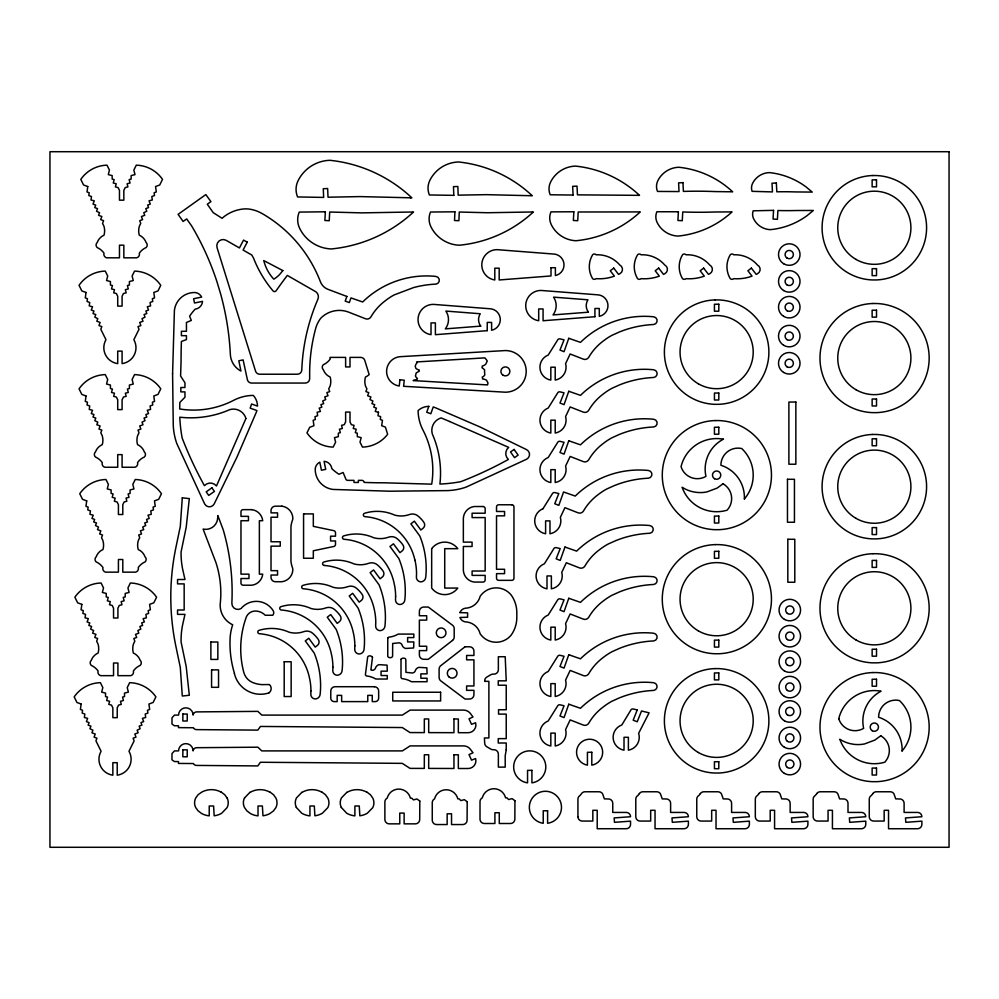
<?xml version="1.0" encoding="UTF-8"?>
<svg xmlns="http://www.w3.org/2000/svg" width="999" height="999" viewBox="0 0 999 999"><rect width="100%" height="100%" fill="white"/><g stroke="black" fill="none" stroke-linecap="round" stroke-linejoin="round"><path stroke-width="1.5" d="M244.53 797.939L249.937 792.332M301.86 792.332L296.453 797.939A10.702 10.702 0 0 0 296.328 807.454M346.815 792.332L341.408 797.939A10.702 10.702 0 0 0 341.283 807.454M542.969 508.741L552.447 493.618A2.173 2.173 0 0 1 554.845 492.582L558.816 493.543L554.745 503.746L558.816 505.369L563.561 491.983L575.237 496.066A91.334 91.334 0 0 1 648.438 470.479A3.884 3.884 0 0 1 648.438 478.209L646.977 478.271A104.308 104.308 0 0 0 614.373 485.576L606.718 489.011A61.426 61.426 0 0 0 599.85 493.356L597.115 495.417A54.083 54.083 0 0 0 583.541 510.901A4.471 4.471 0 0 1 578.046 512.812L564.934 507.667L560.364 517.332A13.062 13.062 0 0 1 549.974 533.766L549.974 520.891L545.604 520.891L545.604 533.766A13.062 13.062 0 0 1 542.969 508.741M366.87 792.057L370.442 794.754L372.839 798.139A10.702 10.702 0 0 1 372.764 807.642L367.345 813.236A19.456 19.456 0 0 1 359.84 815.771L359.265 805.993L354.895 805.993L354.895 815.858A19.493 19.493 0 0 1 346.616 813.161L341.308 807.429M321.915 792.057L325.487 794.754L327.884 798.139A10.702 10.702 0 0 1 327.809 807.642L322.39 813.236A19.456 19.456 0 0 1 314.885 815.771L314.31 805.993L309.94 805.993L309.94 815.858A19.493 19.493 0 0 1 301.661 813.161L296.353 807.429M269.992 792.057L273.551 794.754L275.961 798.139A10.702 10.702 0 0 1 275.886 807.642L273.414 810.963L269.792 813.623A19.68 19.68 0 0 1 262.962 815.771L262.387 805.993L258.017 805.993L258.017 815.858A19.73 19.73 0 0 1 250.399 813.536L246.84 810.813L244.43 807.429A10.702 10.702 0 0 1 244.505 797.926M221.204 792.057L224.763 794.754L227.173 798.139M577.934 816.707L577.934 799.212A4.358 4.358 0 0 1 580.094 795.454L581.568 793.556A4.358 4.358 0 0 1 585.077 791.77L598.888 791.77A4.358 4.358 0 0 1 602.647 793.918L604.37 798.875L608.928 798.988A4.346 4.346 0 0 1 612.762 803.308L612.762 812.437L626.273 812.437A4.271 4.271 0 0 1 630.544 816.732L614.148 817.931L614.472 822.327L630.544 821.153L630.544 824.375A4.346 4.346 0 0 1 626.186 828.72L597.202 828.733L597.202 810.301L592.832 810.301L592.832 821.066L582.292 821.066A4.346 4.346 0 0 1 577.934 816.707M268.781 692.944A26.823 26.823 0 0 1 234.353 673.376M301.91 792.419A20.092 20.092 0 0 1 321.853 792.182M723.413 439.198A36.576 36.576 0 0 0 681.056 466.683A17.045 17.045 0 0 0 705.943 476.373A33.704 33.704 0 0 1 723.388 439.198M324.188 565.422A1.723 1.723 0 0 1 322.739 563.011L322.952 562.662A1.723 1.723 0 0 1 323.963 562.012A42.482 42.482 0 0 1 354.008 563.936A24.7 24.7 0 0 0 368.756 563.299A8.704 8.704 0 0 1 377.447 564.947A42.695 42.695 0 0 1 381.643 569.168L383.067 571.103A4.346 4.346 0 0 1 382.217 577.122L380.07 578.783L373.576 569.954L370.117 572.627L379.046 584.777A86.426 86.426 0 0 1 385.239 622.802L384.99 625.761A5.045 5.045 0 0 1 379.957 630.644A4.558 4.558 0 0 1 375.649 625.761L375.774 622.502A58.329 58.329 0 0 0 374.163 608.928A55.444 55.444 0 0 0 324.188 565.446M221.154 792.145A20.192 20.192 0 0 0 201.873 792.045L198.202 794.605L195.742 797.939A10.702 10.702 0 0 0 195.617 807.442L198.052 810.813L201.611 813.511A19.73 19.73 0 0 0 209.228 815.833L209.228 805.993L213.599 805.993L214.173 815.783A19.456 19.456 0 0 0 221.691 813.261L227.073 807.629A10.702 10.702 0 0 0 227.198 798.126M268.806 693.019A5.395 5.395 0 0 0 269.443 684.565L265.484 684.565A27.972 27.972 0 0 1 252.198 682.317A15.16 15.16 0 0 1 243.744 672.19A92.445 92.445 0 0 1 246.578 616.358A9.928 9.928 0 0 1 256.593 611.088A14.173 14.173 0 0 1 265.235 615.247L272.777 615.247A3.896 3.896 0 0 0 273.127 610.614A19.855 19.855 0 0 0 241.059 608.541A6.019 6.019 0 0 1 231.855 603.146A222.727 222.727 0 0 0 223.189 529.707L217.832 515.584L217.695 517.395A11.926 11.926 0 0 1 203.097 529.058L215.871 562.375A98.327 98.327 0 0 1 220.18 604.27A21.641 21.641 0 0 0 232.68 624.787A49.875 49.875 0 0 0 230.095 638.511A103.734 103.734 0 0 0 234.453 673.351M346.865 792.419A20.092 20.092 0 0 1 366.808 792.182M414.91 560.152A55.444 55.444 0 0 0 364.96 516.658A1.723 1.723 0 0 1 363.511 514.223L363.723 513.873A1.723 1.723 0 0 1 364.747 513.224A42.482 42.482 0 0 1 394.792 515.147A24.7 24.7 0 0 0 409.528 514.51A8.704 8.704 0 0 1 418.219 516.158A42.695 42.695 0 0 1 422.415 520.379L423.838 522.315A4.346 4.346 0 0 1 422.989 528.334L420.841 529.994L414.348 521.166L410.889 523.838L419.817 535.988A86.426 86.426 0 0 1 426.024 574.013L425.761 576.972A5.045 5.045 0 0 1 420.729 581.855A4.558 4.558 0 0 1 416.421 576.972L416.546 573.713A58.329 58.329 0 0 0 414.935 560.139M249.987 792.419A20.092 20.092 0 0 1 269.93 792.182M210.876 642.02L210.876 659.427L217.844 659.427L217.844 642.02L210.876 642.02M211.576 669.892L211.576 687.312L218.544 687.312L218.544 669.892L211.576 669.892M284.191 661.75L284.191 696.54L291.146 696.54L291.146 661.75L284.191 661.75M303.571 513.898L303.571 558.254L313.324 558.254L313.324 550.774L333.766 546.49A2.173 2.173 0 0 0 335.502 544.355L335.502 540.946L330.569 540.946L330.569 536.188L335.502 536.188L335.502 532.779A2.173 2.173 0 0 0 333.766 530.656L313.324 526.361L313.324 513.898L303.571 513.898M431.668 548.676L431.668 588.074A16.296 16.296 0 0 0 457.792 588.074L444.73 588.074L444.73 548.676L457.792 548.676A16.296 16.296 0 0 0 431.668 548.676M453.971 754.794L453.958 768.481L428.683 768.418L428.708 754.769L424.338 754.757L424.313 768.406L410.015 768.381L402.285 763.361L260.427 762.262L257.817 765.921L196.491 765.421A3.496 3.496 0 0 1 193.419 763.536L178.471 763.436L178.484 761.588L174.388 761.55L171.965 759.827L172.015 753.558L174.475 750.898L178.571 750.898A7.28 7.28 0 0 1 185.851 743.631A7.28 7.28 0 0 1 193.132 750.898A3.559 3.559 0 0 1 196.641 747.702L257.879 747.19L261.775 750.898L402.372 750.898L410.102 745.903L463.524 745.903A8.641 8.641 0 0 1 470.429 749.337L473.014 752.784L469.018 754.595L471.54 760.152L475.599 758.541A7.78 7.78 0 0 1 467.619 768.518L458.329 768.493L458.341 754.794L453.971 754.794M453.971 718.98L453.958 732.679L428.683 732.617L428.708 718.968L424.338 718.955L424.313 732.604L410.015 732.567L402.285 727.547L260.427 726.448L257.817 730.119L196.491 729.62A3.496 3.496 0 0 1 193.419 727.734L178.471 727.634L178.484 725.786L174.388 725.749L171.965 724.013L172.015 717.757L174.475 715.097L178.571 715.097A7.28 7.28 0 0 1 185.851 707.829A7.28 7.28 0 0 1 193.132 715.097A3.559 3.559 0 0 1 196.641 711.9L257.879 711.375L261.775 715.097L402.372 715.097L410.102 710.102L463.524 710.102A8.641 8.641 0 0 1 470.429 713.536L473.014 716.982L469.018 718.793L471.54 724.35L475.599 722.739A7.78 7.78 0 0 1 467.619 732.717L458.329 732.692L458.341 718.993L453.971 718.98M551.011 267.707L551.011 275.949L499.175 279.97L499.175 268.182L494.805 268.182L494.805 279.97A15.235 15.235 0 0 1 481.83 263.773A15.235 15.235 0 0 1 497.027 249.65L553.196 254.008A10.889 10.889 0 0 1 555.382 275.549L555.382 267.707L551.011 267.707M718.805 672.926L718.805 679.894L714.435 679.894L714.435 672.926L718.805 672.926M718.805 551.311L718.805 558.279L714.435 558.279L714.435 551.311L718.805 551.311M718.805 304.233L718.805 311.201L714.435 311.201L714.435 304.233L718.805 304.233M787.474 479.283L787.474 522.252L794.442 522.252L794.442 479.283L787.474 479.283M787.824 539.273L787.824 582.242L794.792 582.242L794.792 539.273L787.824 539.273M876.51 560.414L876.51 567.382L872.139 567.382L872.139 560.414L876.51 560.414M876.51 438.786L876.51 445.754L872.139 445.754L872.139 438.786L876.51 438.786M876.51 310.202L876.51 317.158L872.139 317.158L872.139 310.202L876.51 310.202M876.51 179.857L876.51 186.825L872.139 186.825L872.139 179.857L876.51 179.857M172.59 373.726L173.214 421.965A62.525 62.525 0 0 0 176.761 443.456L204.645 503.933A5.37 5.37 0 0 0 214.186 503.933L237.038 456.968L256.331 412.2L256.905 410.539L250.137 408.129L251.598 404.008L257.505 406.106A15.947 15.947 0 0 0 253.284 395.404A43.344 43.344 0 0 0 233.741 400.274A87.113 87.113 0 0 1 179.695 408.978L179.832 402.435L184.952 397.252L184.952 391.883L180.844 391.883L180.844 387.512L184.952 387.512L184.952 382.742L180.594 376.024L181.056 361.376A535.789 535.789 0 0 1 181.418 341.471L186.451 339.585L186.451 335.664L181.393 335.664L181.393 331.293L186.451 331.293L186.451 322.44L191.333 320.417L189.598 316.221A50.662 50.662 0 0 1 195.142 309.166A8.367 8.367 0 0 0 202.535 301.373L194.493 303.009L193.619 298.726L201.661 297.09A8.367 8.367 0 0 0 195.155 292.532A20.217 20.217 0 0 0 174.413 310.289L172.59 373.726M182.892 714.023L182.829 720.991L187.2 721.028L187.263 714.06L182.892 714.023M182.892 749.824L182.829 756.792L187.2 756.83L187.263 749.862L182.892 749.824M310.951 690.809L310.839 694.068A4.558 4.558 0 0 0 315.135 698.95A5.045 5.045 0 0 0 320.167 694.068L320.429 691.108A86.426 86.426 0 0 0 314.223 653.084L305.294 640.933L308.753 638.261L315.247 647.09L317.395 645.429A4.346 4.346 0 0 0 318.244 639.41L316.82 637.462A42.695 42.695 0 0 0 312.637 633.254A8.704 8.704 0 0 0 303.933 631.605A24.7 24.7 0 0 1 289.198 632.242A42.482 42.482 0 0 0 259.153 630.319A1.723 1.723 0 0 0 258.129 630.968L257.942 631.293A1.723 1.723 0 0 0 259.378 633.728A55.444 55.444 0 0 1 309.315 677.235A58.329 58.329 0 0 1 310.951 690.809M332.904 667.107L332.792 670.379A4.558 4.558 0 0 0 337.088 675.249A5.045 5.045 0 0 0 342.12 670.379L342.382 667.407A86.426 86.426 0 0 0 336.176 629.382L327.247 617.232L330.706 614.56L337.2 623.388L339.348 621.728A4.346 4.346 0 0 0 340.197 615.709L338.773 613.773A42.695 42.695 0 0 0 334.59 609.552A8.704 8.704 0 0 0 325.886 607.904A24.7 24.7 0 0 1 311.151 608.553A42.482 42.482 0 0 0 281.106 606.63A1.723 1.723 0 0 0 280.082 607.267L279.882 607.617A1.723 1.723 0 0 0 281.331 610.027A55.444 55.444 0 0 1 331.281 653.546A58.329 58.329 0 0 1 332.904 667.107M354.857 645.854L354.745 649.113A4.558 4.558 0 0 0 359.041 653.995A5.045 5.045 0 0 0 364.086 649.113L364.335 646.153A86.426 86.426 0 0 0 358.142 608.129L349.213 595.978L352.672 593.306L359.153 602.135L361.301 600.474A4.346 4.346 0 0 0 362.15 594.455L360.726 592.507A42.695 42.695 0 0 0 356.543 588.299A8.704 8.704 0 0 0 347.839 586.65A24.7 24.7 0 0 1 333.104 587.287A42.482 42.482 0 0 0 303.059 585.364A1.723 1.723 0 0 0 302.035 586.013L301.848 586.338A1.723 1.723 0 0 0 303.284 588.773A55.444 55.444 0 0 1 353.234 632.28A58.329 58.329 0 0 1 354.857 645.854M395.629 596.366L395.517 599.625A4.558 4.558 0 0 0 399.812 604.507A5.045 5.045 0 0 0 404.857 599.625L405.107 596.665A86.426 86.426 0 0 0 398.913 558.641L389.985 546.49L393.444 543.818L399.925 552.647L402.085 550.986A4.346 4.346 0 0 0 402.922 544.967L401.498 543.031A42.695 42.695 0 0 0 397.315 538.811A8.704 8.704 0 0 0 388.623 537.162A24.7 24.7 0 0 1 373.876 537.799A42.482 42.482 0 0 0 343.831 535.876A1.723 1.723 0 0 0 342.819 536.525L342.62 536.85A1.723 1.723 0 0 0 344.056 539.285A55.444 55.444 0 0 1 394.006 582.804A58.329 58.329 0 0 1 395.629 596.366M419.805 801.073L419.705 819.492A4.346 4.346 0 0 1 415.347 823.85L404.133 823.85L404.133 813.086L399.762 813.086L399.762 823.85L389.223 823.85A4.346 4.346 0 0 1 384.877 819.492L384.877 801.997A4.358 4.358 0 0 1 387.025 798.238L387.175 798.151A11.988 11.988 0 0 1 410.427 798.151L411.725 798.151L413.499 799.912L416.933 798.963L419.805 801.073M467.207 801.76L467.095 820.191A4.346 4.346 0 0 1 462.749 824.55L451.536 824.55L451.536 813.785L447.152 813.785L447.152 824.55L436.625 824.55A4.346 4.346 0 0 1 432.267 820.191L432.267 802.697A4.358 4.358 0 0 1 434.428 798.938L434.565 798.85A11.988 11.988 0 0 1 457.829 798.85L459.115 798.85L460.889 800.611L464.323 799.662L467.207 801.76M514.947 800.723L514.847 819.143A4.346 4.346 0 0 1 510.489 823.501L499.275 823.501L499.275 812.736L494.905 812.736L494.905 823.501L484.365 823.501A4.346 4.346 0 0 1 480.007 819.143L480.007 801.648A4.358 4.358 0 0 1 482.167 797.889L482.317 797.801A11.988 11.988 0 0 1 505.569 797.801L506.868 797.801L508.628 799.562L512.062 798.613L514.947 800.723M372.49 657.392L370.891 669.867A2.935 2.935 0 0 0 373.626 670.017A3.534 3.534 0 0 0 375.711 667.482A5.145 5.145 0 0 1 379.096 664.66L387.088 665.147L387.275 671.166L381.069 671.166L381.069 675.536L387.275 675.536L387.275 679.02L375.849 679.02A23.127 23.127 0 0 0 366.371 675.948L365.384 674.862L367.669 656.992C368.269 655.169 372.003 655.669 372.49 657.392M454.92 211.813L454.52 220.517L458.891 220.717L459.278 212.038L487.475 212.737L533.379 211.963A126.448 126.448 0 0 1 527.647 216.958A103.421 103.421 0 0 1 522.227 221.179A126.836 126.836 0 0 1 459.353 245.217A33.142 33.142 0 0 1 430.881 226.698A17.595 17.595 0 0 1 430.507 212.025L454.92 211.813M325.337 211.788L324.887 220.492L329.245 220.717L329.695 212.025L361.675 212.874L413.536 211.988A140.871 140.871 0 0 1 407.155 217.57A114.897 114.897 0 0 1 401.123 222.253A140.871 140.871 0 0 1 331.293 248.951A36.813 36.813 0 0 1 299.675 228.384A19.543 19.543 0 0 1 299.25 212.088L325.337 211.788M573.838 211.776L573.364 220.467L577.722 220.717L578.196 211.988L640.272 211.925L639.185 212.912A110.29 110.29 0 0 1 635.414 216.159A89.922 89.922 0 0 1 630.694 219.83A110.29 110.29 0 0 1 576.023 240.734A28.809 28.809 0 0 1 551.273 224.638A15.297 15.297 0 0 1 550.948 211.875L573.838 211.776M678.396 211.776L677.909 220.467L682.267 220.717L682.754 211.963A444.518 444.518 0 0 0 714.585 212L732.042 211.9L731.243 212.625A92.957 92.957 0 0 1 728.059 215.359L724.088 218.444A92.957 92.957 0 0 1 678.009 236.076A24.288 24.288 0 0 1 657.142 222.502A12.9 12.9 0 0 1 656.867 211.738L678.396 211.776M773.551 210.364L773.039 219.056L777.409 219.318L777.921 210.514A355.332 355.332 0 0 0 796.752 210.514L813.361 210.464L807.155 215.584A74.301 74.301 0 0 1 770.329 229.658A19.418 19.418 0 0 1 753.646 218.818A10.302 10.302 0 0 1 753.196 210.814L773.551 210.364M182.293 497.839L180.295 526.473L175.874 547.627A242.233 242.233 0 0 0 175.874 646.253L180.295 667.394L182.293 696.028L189.323 695.267L186.201 666.57L181.081 641.945A77.697 77.697 0 0 1 183.279 621.89L184.965 614.373L177.547 614.373L177.547 610.002L184.166 610.002L184.166 583.878L177.547 583.878L177.547 579.507L184.965 579.507L183.279 571.977A77.697 77.697 0 0 1 181.081 551.923L186.201 527.31L189.323 498.601L182.293 497.839M387.762 638.049L387.749 656.268C388.099 658.191 392.245 658.191 392.595 656.268L392.682 643.481L399.051 642.819A3.534 3.534 0 0 1 402.26 645.629A5.145 5.145 0 0 0 405.644 648.451L413.636 647.964L413.823 641.945L407.617 641.945L407.617 637.574L413.823 637.574L413.823 634.09L398.201 634.09A23.127 23.127 0 0 1 388.736 637.162L387.762 638.049M417.02 362.537L416.945 362.849A7.555 7.555 0 0 0 415.247 366.283L415.821 368.281A7.118 7.118 0 0 0 419.143 369.98L419.168 371.378A9.241 9.241 0 0 0 416.046 373.176A14.785 14.785 0 0 1 415.422 375.986A5.982 5.982 0 0 0 417.382 378.409L417.02 379.62A11.089 11.089 0 0 0 413.136 380.594L487.512 384.915A5.532 5.532 0 0 0 487.887 382.667A20.829 20.829 0 0 1 486.525 380.194A9.416 9.416 0 0 0 482.642 378.983L482.255 377.073A4.895 4.895 0 0 0 484.84 374.787A20.829 20.829 0 0 1 484.615 369.867A13.287 13.287 0 0 0 482.03 367.782L482.28 366.071A8.691 8.691 0 0 0 485.889 364.048A20.829 20.829 0 0 1 487.262 361.126A13.874 13.874 0 0 0 484.815 357.879L416.571 361.938L417.02 362.537M401.011 659.328L400.986 677.559L401.973 678.646A23.127 23.127 0 0 1 411.451 681.718L427.06 681.718L427.06 678.234L420.854 678.234L420.854 673.863L427.06 673.863L426.885 667.844L418.881 667.369A5.145 5.145 0 0 0 415.497 670.179A3.534 3.534 0 0 1 412.287 672.989L405.919 672.327L405.831 659.552C405.469 657.667 401.71 657.692 401.011 659.328M399.912 379.757L399.238 386.014A14.785 14.785 0 0 1 386.638 370.317A14.785 14.785 0 0 1 401.373 356.606L505.382 350.562A20.829 20.829 0 0 1 526.211 371.391A20.829 20.829 0 0 1 505.382 392.207L403.596 386.301L404.258 380.232L399.912 379.757M87.762 186.538L87.013 191.958L89.186 192.757L88.799 195.554L91.471 196.541L90.996 199.987L94.256 200.811L93.032 204.108L95.692 205.095L94.755 207.592L97.527 208.629L96.553 211.226L99.538 212.712L98.576 215.309L101.848 216.521L100.699 219.618L103.571 220.679L102.56 223.376L103.908 226.099A15.847 15.847 0 0 1 104.008 235.202A12.612 12.612 0 0 0 97.228 242.47A3.434 3.434 0 0 0 97.228 247.577A16.321 16.321 0 0 1 104.008 253.172A3.684 3.684 0 0 0 106.631 257.817L119.468 257.817L119.468 245.18L123.839 245.18L123.839 257.817L136.676 257.817A3.684 3.684 0 0 0 139.298 253.172A16.321 16.321 0 0 1 146.079 247.577A3.434 3.434 0 0 0 146.079 242.47A12.612 12.612 0 0 0 139.298 235.202A15.847 15.847 0 0 1 139.398 226.099L140.734 223.376L139.735 220.679L142.595 219.618L141.446 216.521L144.73 215.309L143.769 212.712L146.753 211.226L145.779 208.629L148.551 207.592L147.615 205.095L150.275 204.108L149.051 200.811L152.31 199.987L151.836 196.541L154.508 195.554L154.121 192.757L156.294 191.958L155.544 186.538L159.74 184.977L162.512 179.383A32.767 32.767 0 0 0 136.289 165.172L133.854 170.092L135.002 174.613L131.131 175.599L131.131 179.083L129.158 179.583L130.032 183.017L127.098 183.766L127.897 186.913L125.2 187.587L123.839 190.347L123.839 200.175L119.468 200.175L119.468 190.347L118.107 187.587L115.409 186.913L116.209 183.766L113.274 183.017L114.148 179.583L112.163 179.083L112.163 175.599L108.304 174.613L109.44 170.092L107.005 165.172A32.767 32.767 0 0 0 80.794 179.383L83.566 184.977L87.762 186.538M86.014 292.47L85.277 297.889L87.437 298.689L87.05 301.486L89.723 302.485L89.248 305.931L92.507 306.755L91.284 310.04L93.943 311.026L93.019 313.536L95.779 314.56L94.818 317.17L97.79 318.644L96.828 321.241L100.112 322.465L98.963 325.549L101.823 326.623L100.824 329.308L105.956 339.697A16.071 16.071 0 0 0 117.72 363.624L117.72 351.124L122.09 351.124L122.09 363.624A16.071 16.071 0 0 0 133.854 339.697L138.998 329.308L137.999 326.623L140.859 325.549L139.71 322.465L142.994 321.241L142.02 318.644L145.005 317.17L144.043 314.56L146.803 313.536L145.879 311.026L148.526 310.04L147.315 306.755L150.574 305.931L150.1 302.485L152.76 301.486L152.385 298.689L154.545 297.889L153.796 292.47L158.004 290.909L160.764 285.314A32.767 32.767 0 0 0 134.553 271.104L132.118 276.024L133.267 280.544L129.395 281.531L129.395 285.027L127.422 285.527L128.284 288.948L125.35 289.698L126.149 292.844L123.451 293.531L122.09 296.278L122.09 306.106L117.72 306.106L117.72 296.278L116.359 293.531L113.674 292.844L114.46 289.698L111.526 288.948L112.4 285.527L110.427 285.027L110.427 281.531L106.556 280.544L107.705 276.024L105.27 271.104A32.767 32.767 0 0 0 79.046 285.314L81.818 290.909L86.014 292.47M86.014 395.979L85.277 401.398L87.437 402.197L87.05 404.995L89.723 405.981L89.248 409.428L92.507 410.264L91.284 413.549L93.943 414.535L93.019 417.045L95.779 418.069L94.818 420.666L97.79 422.152L96.828 424.75L100.112 425.961L98.963 429.058L101.823 430.119L100.824 432.817L102.173 435.539A15.847 15.847 0 0 1 102.273 444.642A12.612 12.612 0 0 0 95.479 451.91A3.434 3.434 0 0 0 95.479 457.03A16.321 16.321 0 0 1 102.273 462.624A3.684 3.684 0 0 0 104.883 467.257L117.72 467.257L117.72 454.62L122.09 454.62L122.09 467.257L134.927 467.257A3.684 3.684 0 0 0 137.55 462.624A16.321 16.321 0 0 1 144.331 457.03A3.434 3.434 0 0 0 144.331 451.91A12.612 12.612 0 0 0 137.55 444.642A15.847 15.847 0 0 1 137.65 435.539L138.998 432.817L137.999 430.119L140.859 429.058L139.71 425.961L142.994 424.75L142.02 422.152L145.005 420.666L144.043 418.069L146.803 417.045L145.879 414.535L148.526 413.549L147.315 410.264L150.574 409.428L150.1 405.981L152.76 404.995L152.385 402.197L154.545 401.398L153.796 395.979L158.004 394.418L160.764 388.823A32.767 32.767 0 0 0 134.553 374.613L132.118 379.533L133.267 384.053L129.395 385.04L129.395 388.524L127.422 389.023L128.284 392.457L125.35 393.206L126.149 396.353L123.451 397.04L122.09 399.787L122.09 409.615L117.72 409.615L117.72 399.787L116.359 397.04L113.674 396.353L114.46 393.206L111.526 392.457L112.4 389.023L110.427 388.524L110.427 385.04L106.556 384.053L107.705 379.533L105.27 374.613A32.767 32.767 0 0 0 79.046 388.823L81.818 394.418L86.014 395.979M86.713 500.874L85.964 506.293L88.137 507.092L87.75 509.89L90.422 510.876L89.947 514.323L93.207 515.159L91.983 518.444L94.643 519.43L93.706 521.94L96.478 522.964L95.504 525.561L98.489 527.047L97.527 529.645L100.812 530.856L99.663 533.953L102.522 535.014L101.523 537.712L102.86 540.434A15.847 15.847 0 0 1 102.959 549.537A12.612 12.612 0 0 0 96.179 556.805A3.434 3.434 0 0 0 96.179 561.925A16.321 16.321 0 0 1 102.959 567.519A3.684 3.684 0 0 0 105.582 572.152L118.419 572.152L118.419 559.515L122.79 559.515L122.79 572.152L135.627 572.152A3.684 3.684 0 0 0 138.249 567.519A16.321 16.321 0 0 1 145.03 561.925A3.434 3.434 0 0 0 145.03 556.805A12.612 12.612 0 0 0 138.249 549.537A15.847 15.847 0 0 1 138.349 540.434L139.698 537.712L138.699 535.014L141.558 533.953L140.409 530.856L143.694 529.645L142.72 527.047L145.704 525.561L144.73 522.964L147.502 521.94L146.566 519.43L149.226 518.444L148.002 515.159L151.261 514.323L150.787 510.876L153.459 509.89L153.084 507.092L155.245 506.293L154.495 500.874L158.691 499.313L161.463 493.718A32.767 32.767 0 0 0 135.252 479.508L132.817 484.428L133.953 488.948L130.095 489.935L130.095 493.419L128.109 493.918L128.983 497.352L126.049 498.101L126.848 501.248L124.151 501.935L122.79 504.682L122.79 514.51L118.419 514.51L118.419 504.682L117.058 501.935L114.361 501.248L115.16 498.101L112.225 497.352L113.099 493.918L111.126 493.419L111.126 489.935L107.255 488.948L108.404 484.428L105.969 479.508A32.767 32.767 0 0 0 79.745 493.718L82.517 499.313L86.713 500.874M81.831 604.37L81.094 609.79L83.254 610.589L82.867 613.386L85.539 614.385L85.065 617.832L88.324 618.656L87.1 621.94L89.76 622.926L88.836 625.436L91.596 626.46L90.634 629.07L93.606 630.544L92.645 633.141L95.929 634.365L94.78 637.449L97.64 638.523L96.641 641.221L97.989 643.93A15.847 15.847 0 0 1 98.089 653.046A12.612 12.612 0 0 0 91.309 660.302A3.434 3.434 0 0 0 91.309 665.421A16.321 16.321 0 0 1 98.089 671.016A3.684 3.684 0 0 0 100.699 675.661L113.536 675.661L113.536 663.024L117.919 663.024L117.919 675.661L130.757 675.661A3.684 3.684 0 0 0 133.367 671.016A16.321 16.321 0 0 1 140.147 665.421A3.434 3.434 0 0 0 140.147 660.302A12.612 12.612 0 0 0 133.367 653.046A15.847 15.847 0 0 1 133.466 643.93L134.815 641.221L133.816 638.523L136.676 637.449L135.527 634.365L138.811 633.141L137.837 630.544L140.822 629.07L139.86 626.46L142.62 625.436L141.696 622.926L144.356 621.94L143.132 618.656L146.391 617.832L145.916 614.385L148.589 613.386L148.202 610.589L150.362 609.79L149.625 604.37L153.821 602.809L156.581 597.215A32.767 32.767 0 0 0 130.37 583.004L127.934 587.936L129.083 592.444L125.212 593.431L125.212 596.927L123.239 597.427L124.101 600.849L121.166 601.598L121.965 604.745L119.281 605.431L117.919 608.179L117.919 618.006L113.536 618.006L113.536 608.179L112.175 605.431L109.49 604.745L110.29 601.598L107.343 600.849L108.217 597.427L106.244 596.927L106.244 593.431L102.373 592.444L103.521 587.936L101.086 583.004A32.767 32.767 0 0 0 74.875 597.215L77.635 602.809L81.831 604.37M81.144 704.033L80.395 709.452L82.555 710.252L82.18 713.049L84.84 714.048L84.366 717.494L87.625 718.318L86.413 721.603L89.061 722.589L88.137 725.099L90.897 726.123L89.935 728.733L92.919 730.207L91.945 732.804L95.23 734.028L94.081 737.125L96.94 738.186L95.941 740.883L101.086 751.26A16.071 16.071 0 0 0 112.85 775.187L112.85 762.687L117.22 762.687L117.22 775.187A16.071 16.071 0 0 0 128.983 751.26L134.116 740.883L133.117 738.186L135.976 737.125L134.828 734.028L138.112 732.804L137.15 730.207L140.122 728.733L139.161 726.123L141.92 725.099L140.996 722.589L143.656 721.603L142.432 718.318L145.692 717.494L145.217 714.048L147.889 713.049L147.502 710.252L149.663 709.452L148.926 704.033L153.122 702.472L155.894 696.877A32.767 32.767 0 0 0 129.67 682.667L127.235 687.599L128.384 692.12L124.513 693.094L124.513 696.59L122.54 697.09L123.414 700.524L120.479 701.261L121.279 704.407L118.581 705.094L117.22 707.841L117.22 717.669L112.85 717.669L112.85 707.841L111.488 705.094L108.791 704.407L109.59 701.261L106.656 700.524L107.517 697.09L105.544 696.59L105.544 693.094L101.673 692.12L102.822 687.599L100.387 682.667A32.767 32.767 0 0 0 74.176 696.877L76.948 702.472L81.144 704.033M378.471 412.262L377.997 415.709L380.669 416.708L380.282 419.505L382.455 420.304L381.705 425.724L385.402 427.097L387.637 434.303A32.767 32.767 0 0 1 362.462 447.09L360.015 442.157L361.163 437.637L357.292 436.663L357.292 433.166L355.319 432.667L356.193 429.233L353.259 428.496L354.058 425.349L351.361 424.662L350 421.915L350 412.075L345.629 412.075L345.629 421.915L344.268 424.662L341.571 425.349L342.37 428.496L339.435 429.233L340.309 432.667L338.336 433.166L338.336 436.663L334.465 437.637L335.614 442.157L333.179 447.09A32.767 32.767 0 0 1 306.955 432.879L309.727 427.285L313.923 425.724L313.174 420.304L315.347 419.505L314.96 416.708L317.632 415.709L317.158 412.262L320.417 411.438L319.193 408.154L321.853 407.155L320.916 404.657L323.688 403.633L322.714 401.024L325.699 399.55L324.737 396.953L328.009 395.729L326.86 392.632L329.732 391.571L328.721 388.873L330.07 386.151A15.847 15.847 0 0 0 330.169 377.048A12.612 12.612 0 0 1 323.389 369.792A3.434 3.434 0 0 1 323.389 364.672A16.321 16.321 0 0 0 330.169 359.078A3.684 3.684 0 0 1 330.07 357.392L345.629 357.392L345.629 366.933L350 366.933L350 357.392L360.639 357.392A4.358 4.358 0 0 1 364.797 360.464L369.155 374.563A12.612 12.612 0 0 1 365.459 377.048A15.847 15.847 0 0 0 365.559 386.151L366.908 388.873L365.896 391.571L368.768 392.632L367.62 395.729L370.891 396.953L369.93 399.55L372.914 401.024L371.94 403.633L374.712 404.657L373.776 407.155L376.436 408.154L375.212 411.438L378.471 412.262M506.231 749.712L505.207 755.806L505.207 767.12L498.364 767.12L498.364 754.145A4.433 4.433 0 0 0 493.918 749.712L493.019 749.712A4.446 4.446 0 0 1 490.759 749.088L486.863 746.777A4.446 4.446 0 0 1 484.69 743.194L484.415 737.949L488.886 737.949L488.886 681.343L484.69 681.343L484.69 680.656A4.446 4.446 0 0 1 486.863 677.06L490.759 674.762A4.446 4.446 0 0 1 493.019 674.138L493.918 674.138A4.433 4.433 0 0 0 498.364 669.692L498.364 656.73L505.207 656.73L506.231 680.831L498.239 680.831L498.239 685.214L506.231 685.214L506.231 709.74L498.551 709.74L498.551 714.11L506.231 714.11L506.231 738.636L498.239 738.636L498.239 743.006L506.231 743.006L506.231 749.712M459.94 612.599L467.607 612.862L467.607 617.232L459.94 617.482A6.906 6.906 0 0 0 465.384 621.878A15.747 15.747 0 0 1 480.144 633.778A19.381 19.381 0 0 0 511.001 635.314A30.145 30.145 0 0 0 516.82 617.232L516.82 612.862A30.145 30.145 0 0 0 511.001 594.78A19.381 19.381 0 0 0 480.144 596.316A15.747 15.747 0 0 1 465.384 608.204A6.906 6.906 0 0 0 459.94 612.599M346.865 296.453L345.204 301.111L349.325 302.572L350.986 297.914L362.662 301.985A91.334 91.334 0 0 1 435.851 276.411A3.884 3.884 0 0 1 435.851 284.141L434.403 284.191A104.308 104.308 0 0 0 413.723 287.525L394.13 294.93A61.426 61.426 0 0 0 387.262 299.275L384.528 301.336A54.083 54.083 0 0 0 370.966 316.833A4.471 4.471 0 0 1 365.459 318.743L349.687 312.55A25.999 25.999 0 0 0 320.579 318.419A30.569 30.569 0 0 0 315.996 327.322A172.315 172.315 0 0 0 309.653 374.425L309.665 378.596A4.446 4.446 0 0 1 305.232 383.054L251.636 383.054A4.371 4.371 0 0 1 247.415 379.832L243.119 359.902L238.836 360.776L240.934 371.066A19.868 19.868 0 0 1 230.357 354.47A278.621 278.621 0 0 0 220.592 293.806L217.045 282.018A278.621 278.621 0 0 0 191.708 226.036L186.688 218.931L183.117 221.453L178.097 214.36L205.819 194.58L210.926 201.623L207.293 204.221L213.237 212.675L222.065 218.294A37.462 37.462 0 0 1 244.98 208.878L247.952 208.941A35.027 35.027 0 0 1 261.8 213.386L263.174 214.161A133.966 133.966 0 0 1 320.429 281.805A13.062 13.062 0 0 0 328.009 289.348L346.865 296.453M428.821 406.356L426.723 412.262L430.844 413.723L433.241 406.955L434.902 407.517L479.67 426.81L526.635 449.662A5.37 5.37 0 0 1 526.635 459.215L466.171 487.087A62.525 62.525 0 0 1 444.68 490.634L389.548 491.208L332.992 489.435A20.217 20.217 0 0 1 315.234 468.706A8.379 8.379 0 0 1 319.792 462.187L321.441 470.229L325.724 469.355L324.076 461.313A8.379 8.379 0 0 1 331.868 468.706A50.662 50.662 0 0 0 338.936 474.263L343.119 472.515L346.029 479.532A2.298 2.298 0 0 0 347.789 480.357L353.996 480.357L353.996 482.455L358.366 482.455L358.366 480.357L361.888 480.357A2.173 2.173 0 0 1 363.923 481.768L364.185 482.43A535.789 535.789 0 0 0 384.091 482.804L431.693 484.153A87.113 87.113 0 0 0 422.989 430.107A43.344 43.344 0 0 1 418.106 410.577A15.947 15.947 0 0 1 428.821 406.356M568.781 338.299L564.035 351.685L559.977 350.062L564.048 339.86L560.077 338.898A2.173 2.173 0 0 0 557.679 339.935L548.201 355.057A13.062 13.062 0 0 0 550.824 380.095L550.836 367.207L555.207 367.207L555.207 380.082A13.062 13.062 0 0 0 565.584 363.648L570.167 353.983L583.266 359.128A4.471 4.471 0 0 0 588.773 357.217A54.083 54.083 0 0 1 602.335 341.733L605.069 339.672A61.426 61.426 0 0 1 611.937 335.327L619.592 331.893A104.308 104.308 0 0 1 652.21 324.588L653.658 324.525A3.884 3.884 0 0 0 653.658 316.795A91.334 91.334 0 0 0 580.469 342.382L568.781 338.299M568.781 391.271L564.035 404.657L559.977 403.034L564.048 392.832L560.077 391.87A2.173 2.173 0 0 0 557.679 392.894L548.201 408.029A13.062 13.062 0 0 0 550.824 433.054L550.836 420.167L555.207 420.167L555.207 433.054A13.062 13.062 0 0 0 565.584 416.62L570.167 406.955L583.266 412.1A4.471 4.471 0 0 0 588.773 410.189A54.083 54.083 0 0 1 602.335 394.705L605.069 392.632A61.426 61.426 0 0 1 611.937 388.299L619.592 384.865A104.308 104.308 0 0 1 652.21 377.56L653.658 377.497A3.884 3.884 0 0 0 653.658 369.767A91.334 91.334 0 0 0 580.469 395.354L568.781 391.271M568.781 440.759L564.035 454.145L559.977 452.522L564.048 442.32L560.077 441.358A2.173 2.173 0 0 0 557.679 442.382L548.201 457.517A13.062 13.062 0 0 0 550.824 482.542L550.836 469.655L555.207 469.655L555.207 482.529A13.062 13.062 0 0 0 565.584 466.108L570.167 456.443L583.266 461.588A4.471 4.471 0 0 0 588.773 459.677A54.083 54.083 0 0 1 602.335 444.193L605.069 442.12A61.426 61.426 0 0 1 611.937 437.774L619.592 434.34A104.308 104.308 0 0 1 652.21 427.035L653.658 426.985A3.884 3.884 0 0 0 653.658 419.255A91.334 91.334 0 0 0 580.469 444.842L568.781 440.759M564.959 547.04L560.202 560.427L556.143 558.816L560.214 548.601L556.243 547.639A2.173 2.173 0 0 0 553.846 548.676L544.368 563.798A13.062 13.062 0 0 0 546.99 588.836L547.002 575.948L551.373 575.948L551.373 588.823A13.062 13.062 0 0 0 561.75 572.39L566.333 562.737L579.432 567.882A4.471 4.471 0 0 0 584.939 565.971A54.083 54.083 0 0 1 598.501 550.474L601.236 548.414A61.426 61.426 0 0 1 608.104 544.068L615.759 540.634A104.308 104.308 0 0 1 648.376 533.329L649.825 533.266A3.884 3.884 0 0 0 649.825 525.549A91.334 91.334 0 0 0 576.635 551.123L564.959 547.04M568.781 598.276L564.035 611.663L559.977 610.039L564.048 599.837L560.077 598.876A2.173 2.173 0 0 0 557.679 599.899L548.201 615.034A13.062 13.062 0 0 0 550.824 640.059L550.836 627.172L555.207 627.172L555.207 640.047A13.062 13.062 0 0 0 565.584 623.626L570.167 613.96L583.266 619.105A4.471 4.471 0 0 0 588.773 617.195A54.083 54.083 0 0 1 602.335 601.71L605.069 599.637A61.426 61.426 0 0 1 611.937 595.292L619.592 591.858A104.308 104.308 0 0 1 652.21 584.552L653.658 584.502A3.884 3.884 0 0 0 653.658 576.773A91.334 91.334 0 0 0 580.469 602.36L568.781 598.276M568.781 654.732L564.035 668.119L559.977 666.495L564.048 656.281L560.077 655.332A2.173 2.173 0 0 0 557.679 656.355L548.201 671.49A13.062 13.062 0 0 0 550.824 696.515L550.836 683.628L555.207 683.628L555.207 696.503A13.062 13.062 0 0 0 565.584 680.082L570.167 670.416L583.266 675.561A4.471 4.471 0 0 0 588.773 673.651A54.083 54.083 0 0 1 602.335 658.166L605.069 656.093A61.426 61.426 0 0 1 611.937 651.748L619.592 648.314A104.308 104.308 0 0 1 652.21 641.008L653.658 640.958A3.884 3.884 0 0 0 653.658 633.229A91.334 91.334 0 0 0 580.469 658.816L568.781 654.732M568.781 704.22L564.035 717.594L559.977 715.983L564.048 705.769L560.077 704.819A2.173 2.173 0 0 0 557.679 705.843L548.201 720.966A13.062 13.062 0 0 0 550.824 746.003L550.836 733.116L555.207 733.116L555.207 745.991A13.062 13.062 0 0 0 565.584 729.557L570.167 719.904L583.266 725.049A4.471 4.471 0 0 0 588.773 723.139A54.083 54.083 0 0 1 602.335 707.642L605.069 705.581A61.426 61.426 0 0 1 611.937 701.236L619.592 697.801A104.308 104.308 0 0 1 652.21 690.496L653.658 690.434A3.884 3.884 0 0 0 653.658 682.717A91.334 91.334 0 0 0 580.469 708.291L568.781 704.22M637.225 709.952L633.166 720.167L637.225 721.778L641.52 710.988L649.1 712.824L638.636 733.303A13.062 13.062 0 0 1 628.383 750.174L628.383 737.299L624.013 737.299L624.013 750.174A13.062 13.062 0 0 1 621.815 724.987L630.869 710.027A2.173 2.173 0 0 1 633.254 708.99L637.225 709.952M245.929 418.469L216.471 485.976A7.917 7.917 0 0 0 204.42 485.676A380.594 380.594 0 0 1 182.168 438.049A144.867 144.867 0 0 1 179.808 417.195A97.015 97.015 0 0 0 229.832 409.615A12.975 12.975 0 0 1 245.929 418.469M247.24 242.12L243.094 250.05L251.81 255.045L253.534 258.117A116.408 116.408 0 0 0 273.039 290.909A1.936 1.936 0 0 0 276.136 290.759A558.653 558.653 0 0 1 284.091 279.72L287.3 275.412L314.523 291.009A6.219 6.219 0 0 1 317.894 299.25A197.303 197.303 0 0 0 301.785 369.942A4.433 4.433 0 0 1 297.352 374.213L259.728 374.213A4.371 4.371 0 0 1 255.557 371.153L217.083 247.74A6.306 6.306 0 0 1 226.024 240.26L239.423 247.939L243.531 240.097L247.24 242.12M639.41 793.556L637.936 795.454A4.358 4.358 0 0 0 635.789 799.212L635.789 816.707A4.346 4.346 0 0 0 640.134 821.066L650.674 821.066L650.674 810.301L655.044 810.301L655.044 828.733L684.04 828.733A4.346 4.346 0 0 0 688.386 824.375L688.386 821.153L672.327 822.327L672.002 817.931L688.386 816.732A4.271 4.271 0 0 0 684.128 812.437L670.616 812.437L670.616 803.308A4.346 4.346 0 0 0 666.783 798.988L662.225 798.875L660.501 793.918A4.358 4.358 0 0 0 656.743 791.77L642.931 791.77A4.358 4.358 0 0 0 639.41 793.556M700.399 793.556L698.925 795.454A4.358 4.358 0 0 0 696.765 799.212L696.765 816.707A4.346 4.346 0 0 0 701.123 821.066L711.663 821.066L711.663 810.301L716.033 810.301L716.033 828.733L745.017 828.733A4.346 4.346 0 0 0 749.375 824.375L749.375 821.153L733.303 822.327L732.991 817.931L749.375 816.732A4.271 4.271 0 0 0 745.104 812.437L731.605 812.437L731.605 803.308A4.346 4.346 0 0 0 727.759 798.988L723.201 798.875L721.478 793.918A4.358 4.358 0 0 0 717.732 791.77L703.92 791.77A4.358 4.358 0 0 0 700.399 793.556M758.953 793.556L757.467 795.454A4.358 4.358 0 0 0 755.319 799.212L755.319 816.707A4.346 4.346 0 0 0 759.677 821.066L770.204 821.066L770.204 810.301L774.575 810.301L774.575 828.733L803.571 828.733A4.346 4.346 0 0 0 807.916 824.375L807.916 821.153L791.857 822.327L791.533 817.931L807.916 816.732A4.271 4.271 0 0 0 803.658 812.437L790.147 812.437L790.147 803.308A4.346 4.346 0 0 0 786.313 798.988L781.755 798.875L780.032 793.918A4.358 4.358 0 0 0 776.273 791.77L762.462 791.77A4.358 4.358 0 0 0 758.953 793.556M816.795 793.556L815.321 795.454A4.358 4.358 0 0 0 813.161 799.212L813.161 816.707A4.346 4.346 0 0 0 817.519 821.066L828.059 821.066L828.059 810.301L832.429 810.301L832.429 828.733L861.413 828.733A4.346 4.346 0 0 0 865.771 824.375L865.771 821.153L849.699 822.327L849.375 817.931L865.771 816.732A4.271 4.271 0 0 0 861.5 812.437L848.001 812.437L848.001 803.308A4.346 4.346 0 0 0 844.155 798.988L839.597 798.875L837.874 793.918A4.358 4.358 0 0 0 834.115 791.77L820.304 791.77A4.358 4.358 0 0 0 816.795 793.556M872.901 793.556L871.428 795.454A4.358 4.358 0 0 0 869.267 799.212L869.267 816.707A4.346 4.346 0 0 0 873.626 821.066L884.165 821.066L884.165 810.301L888.536 810.301L888.536 828.733L917.519 828.733A4.346 4.346 0 0 0 921.877 824.375L921.877 821.153L905.806 822.327L905.494 817.931L921.877 816.732A4.271 4.271 0 0 0 917.606 812.437L904.107 812.437L904.107 803.308A4.346 4.346 0 0 0 900.261 798.988L895.703 798.875L893.98 793.918A4.358 4.358 0 0 0 890.234 791.77L876.41 791.77A4.358 4.358 0 0 0 872.901 793.556M282.842 270.579L280.444 273.539A26.911 26.911 0 0 1 273.813 279.171A41.683 41.683 0 0 1 264.61 263.486L263.724 260.564L282.842 270.579M723.039 483.778L717.107 488.111L706.805 491.958A33.704 33.704 0 0 1 695.828 492.282L692.207 491.595A33.704 33.704 0 0 1 682.117 487.25A36.576 36.576 0 0 0 727.085 510.189A17.045 17.045 0 0 0 723.039 483.778M880.743 735.776L874.799 740.109L864.51 743.955A33.704 33.704 0 0 1 853.521 744.28L849.912 743.593A33.704 33.704 0 0 1 839.822 739.248A36.576 36.576 0 0 0 884.789 762.187A17.045 17.045 0 0 0 880.743 735.776M452.522 640.409L428.284 659.303L423.726 659.303A4.346 4.346 0 0 1 419.368 654.944L419.368 650.611L426.685 650.611L426.685 646.241L419.368 646.241L419.368 620.117L426.685 620.117L426.685 615.746L419.368 615.746L419.368 611.413A4.346 4.346 0 0 1 423.726 607.055L428.284 607.055L452.46 625.174A4.358 4.358 0 0 1 454.195 628.658L454.195 636.975A4.358 4.358 0 0 1 452.522 640.409M465.022 646.778L440.784 665.671A4.358 4.358 0 0 0 439.11 669.105L439.11 677.434A4.358 4.358 0 0 0 440.846 680.918L465.022 699.025L469.58 699.025A4.346 4.346 0 0 0 473.938 694.68L473.938 690.334L466.62 690.334L466.62 685.963L473.938 685.963L473.938 659.839L466.62 659.839L466.62 655.469L473.938 655.469L473.938 651.136A4.346 4.346 0 0 0 469.58 646.79L465.022 646.778M613.723 268.107L610.264 270.779L614.397 276.136A43.906 43.906 0 0 1 596.091 278.659A2.597 2.597 0 0 1 592.619 278.659A23.102 23.102 0 0 1 592.619 254.795A2.31 2.31 0 0 1 596.091 254.795A29.396 29.396 0 0 1 619.792 265.01A4.883 4.883 0 0 1 619.88 273.701L618.556 274.375L613.723 268.107M658.678 268.107L655.219 270.779L659.352 276.136A43.906 43.906 0 0 1 641.046 278.659A2.597 2.597 0 0 1 637.574 278.659A23.102 23.102 0 0 1 637.574 254.795A2.31 2.31 0 0 1 641.046 254.795A29.396 29.396 0 0 1 664.747 265.01A4.883 4.883 0 0 1 664.834 273.701L663.511 274.375L658.678 268.107M703.633 268.107L700.174 270.779L704.307 276.136A43.906 43.906 0 0 1 686.001 278.659A2.597 2.597 0 0 1 682.529 278.659A23.102 23.102 0 0 1 682.529 254.795A2.31 2.31 0 0 1 686.001 254.795A29.396 29.396 0 0 1 709.702 265.01A4.883 4.883 0 0 1 709.789 273.701L708.466 274.375L703.633 268.107M751.373 268.107L747.914 270.779L752.047 276.136A43.906 43.906 0 0 1 733.741 278.659A2.597 2.597 0 0 1 730.269 278.659A23.102 23.102 0 0 1 730.269 254.795A2.31 2.31 0 0 1 733.741 254.795A29.396 29.396 0 0 1 757.442 265.01A4.883 4.883 0 0 1 757.542 273.701L756.218 274.375L751.373 268.107M211.9 487.824L206.206 491.833L208.716 495.404L214.41 491.408L211.9 487.824M514.11 449.438L510.539 451.948L514.535 457.654L518.119 455.132L514.11 449.438M410.527 197.802L360.015 196.591L328.022 197.215L327.635 188.524L323.276 188.724L323.651 197.415L297.577 196.94A19.543 19.543 0 0 1 298.114 180.644A36.813 36.813 0 0 1 329.882 160.302A140.871 140.871 0 0 1 399.525 187.5A114.897 114.897 0 0 1 405.519 192.22A140.871 140.871 0 0 1 411.863 197.852L410.527 197.802M588.386 312.188L553.034 314.922A15.235 15.235 0 0 0 553.571 297.14L587.924 299.8A10.889 10.889 0 0 0 588.386 312.188M594.917 316.72L543.069 320.741L543.069 308.953L538.698 308.953L538.698 320.741A15.235 15.235 0 0 1 525.749 304.545A15.235 15.235 0 0 1 540.946 290.434L597.102 294.78A10.889 10.889 0 0 1 599.288 316.333L599.288 308.479L594.917 308.479L594.917 316.72M480.706 326.124L445.354 328.871A15.235 15.235 0 0 0 445.879 311.076L480.244 313.748A10.889 10.889 0 0 0 480.706 326.124M487.237 330.657L435.389 334.677L435.389 322.902L431.019 322.902L431.019 334.677A15.235 15.235 0 0 1 418.069 318.481A15.235 15.235 0 0 1 433.254 304.37L489.423 308.716A10.889 10.889 0 0 1 491.608 330.269L491.608 322.415L487.237 322.415L487.237 330.657M453.808 195.342L429.395 194.967A17.595 17.595 0 0 1 429.882 180.282A33.142 33.142 0 0 1 458.479 161.975A126.836 126.836 0 0 1 521.191 186.463A103.421 103.421 0 0 1 526.573 190.722A126.448 126.448 0 0 1 532.267 195.754L486.376 194.655L458.179 195.155L457.842 186.476L453.471 186.651L453.808 195.342M776.36 182.992L772.002 183.217L772.452 191.92L752.085 191.333A10.302 10.302 0 0 1 752.597 183.329A19.418 19.418 0 0 1 769.355 172.602A74.301 74.301 0 0 1 806.081 186.938L812.262 192.095L795.641 191.933A355.332 355.332 0 0 0 776.822 191.808L776.36 182.992M573.076 195.03L550.187 194.78A15.297 15.297 0 0 1 550.611 182.018A28.809 28.809 0 0 1 575.474 166.096A110.277 110.277 0 0 1 629.994 187.387A89.922 89.922 0 0 1 634.69 191.084A110.277 110.277 0 0 1 638.436 194.368L639.51 195.354L577.447 194.855L577.022 186.126L572.664 186.338L573.076 195.03M682.966 182.642L678.596 182.854L679.02 191.558L657.504 191.433A12.9 12.9 0 0 1 657.854 180.682A24.288 24.288 0 0 1 678.821 167.258A92.957 92.957 0 0 1 724.774 185.202L728.721 188.324A92.957 92.957 0 0 1 731.88 191.084L732.667 191.808L715.222 191.583A444.518 444.518 0 0 0 683.391 191.408L682.966 182.642M872.789 175.524L872.139 175.549A52.248 52.248 0 0 0 822.09 227.747A52.248 52.248 0 0 0 872.152 279.945L876.51 279.945A52.248 52.248 0 0 0 926.585 227.747A52.248 52.248 0 0 0 876.51 175.549L872.789 175.524M715.084 299.9L714.435 299.925A52.248 52.248 0 0 0 664.385 352.123A52.248 52.248 0 0 0 714.46 404.32L718.805 404.32A52.248 52.248 0 0 0 768.88 352.123A52.248 52.248 0 0 0 718.805 299.925L715.084 299.9M872.964 303.496L872.277 303.521A54.595 54.595 0 0 0 819.979 358.067A54.595 54.595 0 0 0 872.289 412.624L876.847 412.624A54.595 54.595 0 0 0 929.17 358.067A54.595 54.595 0 0 0 876.847 303.521L872.964 303.496M715.259 420.554L714.572 420.579A54.595 54.595 0 0 0 662.275 475.124A54.595 54.595 0 0 0 714.597 529.67L719.143 529.67A54.595 54.595 0 0 0 771.465 475.124A54.595 54.595 0 0 0 719.143 420.579L715.259 420.554M872.789 434.453L872.139 434.478A52.248 52.248 0 0 0 822.09 486.675A52.248 52.248 0 0 0 872.152 538.873L876.51 538.873A52.248 52.248 0 0 0 926.585 486.675A52.248 52.248 0 0 0 876.51 434.478L872.789 434.453M715.259 544.605L714.572 544.63A54.595 54.595 0 0 0 662.275 599.188A54.595 54.595 0 0 0 714.597 653.733L719.143 653.733A54.595 54.595 0 0 0 771.465 599.188A54.595 54.595 0 0 0 719.143 544.63L715.259 544.605M872.964 553.708L872.277 553.733A54.595 54.595 0 0 0 819.979 608.291A54.595 54.595 0 0 0 872.289 662.837L876.847 662.837A54.595 54.595 0 0 0 929.17 608.291A54.595 54.595 0 0 0 876.847 553.733L872.964 553.708M715.084 668.593L714.435 668.618A52.248 52.248 0 0 0 664.385 720.816A52.248 52.248 0 0 0 714.46 773.014L718.805 773.026A52.248 52.248 0 0 0 768.88 720.816A52.248 52.248 0 0 0 718.805 668.618L715.084 668.593M872.964 672.552L872.277 672.577A54.595 54.595 0 0 0 819.979 727.122A54.595 54.595 0 0 0 872.289 781.668L876.847 781.668A54.595 54.595 0 0 0 929.17 727.122A54.595 54.595 0 0 0 876.847 672.577L872.964 672.552M949.05 151.711L49.95 151.711L49.95 847.289L949.05 847.289L949.05 151.711M876.51 268.669L872.139 268.669L872.139 275.637L876.51 275.637L876.51 268.669M718.805 393.044L714.435 393.044L714.435 400.012L718.805 400.012L718.805 393.044M876.51 399.013L872.139 399.013L872.139 405.969L876.51 405.969L876.51 399.013M795.853 402.048L788.885 402.048L788.885 464.223L795.853 464.223L795.853 402.048M718.805 427.247L714.435 427.247L714.435 434.215L718.805 434.215L718.805 427.247M511.788 504.77L498.688 504.77A2.173 2.173 0 0 0 496.528 506.955L496.528 511.476L504.57 511.476L504.57 515.846L496.528 515.846L496.528 569.268L504.57 569.268L504.57 573.638L496.528 573.638L496.528 578.171A2.173 2.173 0 0 0 498.688 580.344L511.788 580.344A2.173 2.173 0 0 0 513.961 578.171L513.961 506.955A2.173 2.173 0 0 0 511.788 504.77M281.93 506.168L275.412 506.168A4.383 4.383 0 0 0 271.016 510.551L271.016 512.862L277.547 512.862L277.547 517.232L271.016 517.232L271.016 541.77L280.269 541.77L280.269 546.141L271.016 546.141L271.016 570.666L277.547 570.666L277.547 575.037L271.016 575.037L271.016 577.347A4.383 4.383 0 0 0 275.412 581.73L281.955 581.73A12.512 12.512 0 0 0 292.832 569.979A7.692 7.692 0 0 0 292.145 566.795A28.409 28.409 0 0 1 290.959 561.351L290.959 526.56A28.409 28.409 0 0 1 292.145 521.103A7.692 7.692 0 0 0 292.832 517.919A12.512 12.512 0 0 0 281.93 506.168M482.992 506.518L474.25 506.518A12.512 12.512 0 0 0 463.349 518.269L463.349 542.12L472.077 542.12L472.077 546.49L463.349 546.49L463.349 570.329A12.512 12.512 0 0 0 474.225 582.08L482.992 582.08A2.173 2.173 0 0 0 485.164 579.907L485.164 575.387L472.102 575.387L472.102 571.016L485.164 571.016L485.164 517.582L472.102 517.582L472.102 513.211L485.164 513.211L485.164 508.691A2.173 2.173 0 0 0 482.992 506.518M251.873 509.652L243.144 509.652A2.173 2.173 0 0 0 240.971 511.825L240.971 516.346L248.451 516.346L248.451 520.716L240.971 520.716L240.971 574.15L248.976 574.15L248.976 578.521L240.971 578.521L240.971 583.041A2.173 2.173 0 0 0 243.144 585.214L251.91 585.214A12.512 12.512 0 0 0 262.725 574.15L259.365 574.15L259.365 520.716L262.725 520.716A12.512 12.512 0 0 0 251.873 509.652M718.805 516.058L714.435 516.058L714.435 523.026L718.805 523.026L718.805 516.058M876.51 527.597L872.139 527.597L872.139 534.565L876.51 534.565L876.51 527.597M718.805 640.122L714.435 640.122L714.435 647.09L718.805 647.09L718.805 640.122M876.51 649.225L872.139 649.225L872.139 656.193L876.51 656.193L876.51 649.225M876.51 679.245L872.139 679.245L872.139 686.213L876.51 686.213L876.51 679.245M374.3 686.713L335.115 686.713A4.346 4.346 0 0 0 330.769 691.071L330.769 698.139A3.484 3.484 0 0 0 334.253 701.61L337.175 701.61L337.175 695.366L341.646 695.366L341.646 701.61L367.769 701.61L367.769 695.366L372.252 695.366L372.252 701.61L375.174 701.61A3.484 3.484 0 0 0 378.658 698.139L378.658 691.071A4.346 4.346 0 0 0 374.3 686.713M440.621 692.245L392.732 692.245L392.732 700.948L440.621 700.948L440.621 692.245M591.795 752.284L587.424 752.284L587.424 765.159A13.062 13.062 0 0 1 578.683 745.129A13.062 13.062 0 0 1 600.536 745.129A13.062 13.062 0 0 1 591.795 765.159L591.795 752.284M718.805 761.738L714.435 761.738L714.435 768.706L718.805 768.706L718.805 761.738M876.51 768.056L872.139 768.056L872.139 775.024L876.51 775.024L876.51 768.056M531.918 770.354L527.547 770.354L527.547 782.854A16.071 16.071 0 0 1 516.196 758.266A16.071 16.071 0 0 1 543.269 758.266A16.071 16.071 0 0 1 531.918 782.854L531.918 770.354M547.602 810.776L543.231 810.776L543.231 823.276A16.071 16.071 0 0 1 531.868 798.688A16.071 16.071 0 0 1 558.953 798.688A16.071 16.071 0 0 1 547.602 823.276L547.602 810.776M449.65 421.516L441.171 417.919A12.975 12.975 0 0 0 432.33 434.016A97.015 97.015 0 0 1 439.91 484.053A144.867 144.867 0 0 0 460.751 481.68A380.594 380.594 0 0 0 508.379 459.44A7.917 7.917 0 0 1 508.691 447.39L449.65 421.516M783.616 345.254A10.764 10.764 0 0 0 800.024 336.401A10.764 10.764 0 0 0 784.165 326.623A10.764 10.764 0 0 0 783.616 345.254M783.616 316.333A10.764 10.764 0 0 0 800.024 307.48A10.764 10.764 0 0 0 784.165 297.702A10.764 10.764 0 0 0 783.616 316.333M783.616 263.711A10.764 10.764 0 0 0 800.024 254.857A10.764 10.764 0 0 0 784.165 245.08A10.764 10.764 0 0 0 783.616 263.711M783.616 290.534A10.764 10.764 0 0 0 800.024 281.693A10.764 10.764 0 0 0 784.165 271.915A10.764 10.764 0 0 0 783.616 290.534M783.616 372.44A10.764 10.764 0 0 0 800.024 363.586A10.764 10.764 0 0 0 784.165 353.808A10.764 10.764 0 0 0 783.616 372.44M787.15 339.71A4.158 4.158 0 0 0 793.381 336.114A4.158 4.158 0 0 0 787.15 332.505A4.158 4.158 0 0 0 787.15 339.71M698.338 383.791A36.576 36.576 0 0 0 753.209 352.123A36.576 36.576 0 0 0 698.338 320.442A36.576 36.576 0 0 0 698.338 383.791M784.427 645.516A10.764 10.764 0 0 0 800.561 636.201A10.764 10.764 0 0 0 784.427 626.885A10.764 10.764 0 0 0 784.427 645.516M784.427 696.403A10.764 10.764 0 0 0 800.561 687.075A10.764 10.764 0 0 0 784.427 677.759A10.764 10.764 0 0 0 784.427 696.403M787.15 258.167A4.158 4.158 0 0 0 793.381 254.57A4.158 4.158 0 0 0 787.15 250.961A4.158 4.158 0 0 0 787.15 258.167M787.15 366.895A4.158 4.158 0 0 0 793.381 363.299A4.158 4.158 0 0 0 787.15 359.69A4.158 4.158 0 0 0 787.15 366.895M856.043 518.356A36.576 36.576 0 0 0 910.901 486.675A36.576 36.576 0 0 0 856.043 454.995A36.576 36.576 0 0 0 856.043 518.356M784.427 670.953A10.764 10.764 0 0 0 800.561 661.638A10.764 10.764 0 0 0 784.427 652.322A10.764 10.764 0 0 0 784.427 670.953M787.374 714.834A4.158 4.158 0 0 0 793.943 711.887A4.158 4.158 0 0 0 788.111 707.667A4.158 4.158 0 0 0 787.374 714.834M787.374 639.56A4.158 4.158 0 0 0 793.943 636.613A4.158 4.158 0 0 0 788.111 632.392A4.158 4.158 0 0 0 787.374 639.56M838.748 718.668A17.045 17.045 0 0 0 863.636 728.371A33.704 33.704 0 0 1 881.093 691.196A36.576 36.576 0 0 0 838.76 718.681M902.085 750.973A36.576 36.576 0 0 0 899.45 700.549A17.07 17.07 0 0 0 878.608 717.257A33.704 33.704 0 0 1 902.072 750.961M784.427 720.791A10.764 10.764 0 0 0 800.561 711.475A10.764 10.764 0 0 0 784.427 702.16A10.764 10.764 0 0 0 784.427 720.791M784.427 747.277A10.764 10.764 0 0 0 800.561 737.961A10.764 10.764 0 0 0 784.427 728.646A10.764 10.764 0 0 0 784.427 747.277M787.374 741.32A4.158 4.158 0 0 0 793.943 738.373A4.158 4.158 0 0 0 788.111 734.153A4.158 4.158 0 0 0 787.374 741.32M698.338 752.497A36.576 36.576 0 0 0 753.209 720.816A36.576 36.576 0 0 0 698.338 689.148A36.576 36.576 0 0 0 698.338 752.497M698.338 630.869A36.576 36.576 0 0 0 753.209 599.2A36.576 36.576 0 0 0 698.338 567.519A36.576 36.576 0 0 0 698.338 630.869M787.374 767.457A4.158 4.158 0 0 0 793.943 764.51A4.158 4.158 0 0 0 788.111 760.289A4.158 4.158 0 0 0 787.374 767.457M784.427 619.38A10.764 10.764 0 0 0 800.561 610.064A10.764 10.764 0 0 0 784.427 600.749A10.764 10.764 0 0 0 784.427 619.38M856.043 259.428A36.576 36.576 0 0 0 910.901 227.747A36.576 36.576 0 0 0 856.043 196.079A36.576 36.576 0 0 0 856.043 259.428M872.252 730.731A4.158 4.158 0 0 0 878.483 727.135A4.158 4.158 0 0 0 872.252 723.538A4.158 4.158 0 0 0 872.252 730.731M856.043 639.972A36.576 36.576 0 0 0 910.901 608.304A36.576 36.576 0 0 0 856.043 576.623A36.576 36.576 0 0 0 856.043 639.972M787.374 690.434A4.158 4.158 0 0 0 793.943 687.487A4.158 4.158 0 0 0 788.111 683.266A4.158 4.158 0 0 0 787.374 690.434M503.134 375.287A4.508 4.508 0 0 0 509.89 371.391A4.508 4.508 0 0 0 503.134 367.482A4.508 4.508 0 0 0 503.134 375.287M784.427 773.413A10.764 10.764 0 0 0 800.561 764.098A10.764 10.764 0 0 0 784.427 754.782A10.764 10.764 0 0 0 784.427 773.413M714.547 478.733A4.158 4.158 0 0 0 720.791 475.137A4.158 4.158 0 0 0 714.547 471.528A4.158 4.158 0 0 0 714.547 478.733M787.15 310.789A4.158 4.158 0 0 0 793.381 307.192A4.158 4.158 0 0 0 787.15 303.584A4.158 4.158 0 0 0 787.15 310.789M744.38 498.976A36.576 36.576 0 0 0 741.745 448.551A17.07 17.07 0 0 0 720.903 465.259A33.704 33.704 0 0 1 744.367 498.963M787.15 285.002A4.158 4.158 0 0 0 793.381 281.406A4.158 4.158 0 0 0 787.15 277.797A4.158 4.158 0 0 0 787.15 285.002M787.374 664.997A4.158 4.158 0 0 0 793.943 662.05A4.158 4.158 0 0 0 788.111 657.829A4.158 4.158 0 0 0 787.374 664.997M856.043 389.76A36.576 36.576 0 0 0 910.901 358.079A36.576 36.576 0 0 0 856.043 326.411A36.576 36.576 0 0 0 856.043 389.76M787.374 613.423A4.158 4.158 0 0 0 793.943 610.476A4.158 4.158 0 0 0 788.111 606.256A4.158 4.158 0 0 0 787.374 613.423M437.674 636.263A4.883 4.883 0 0 0 445.841 634.078A4.883 4.883 0 0 0 439.872 628.109A4.883 4.883 0 0 0 437.674 636.263M448.726 676.723A4.883 4.883 0 0 0 456.893 674.525A4.883 4.883 0 0 0 450.924 668.556A4.883 4.883 0 0 0 448.726 676.723"/></g></svg>
